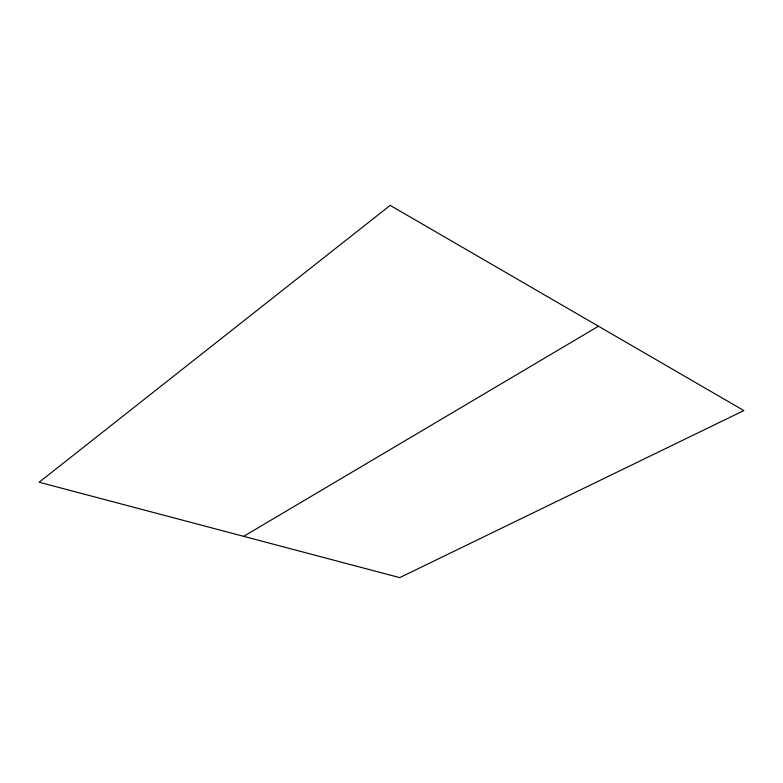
<?xml version="1.0" encoding="UTF-8"?>
<svg xmlns="http://www.w3.org/2000/svg" width="783" height="783" viewBox="0 0 783 783"><rect width="100%" height="100%" fill="white"/><g stroke="black" fill="none" stroke-linecap="round" stroke-linejoin="round"><path stroke-width="1.17" d="M243.67 536.345L598.457 326.217M390.169 205.371L39.15 482.24L399.751 577.629L743.85 410.576L390.169 205.371"/></g></svg>
